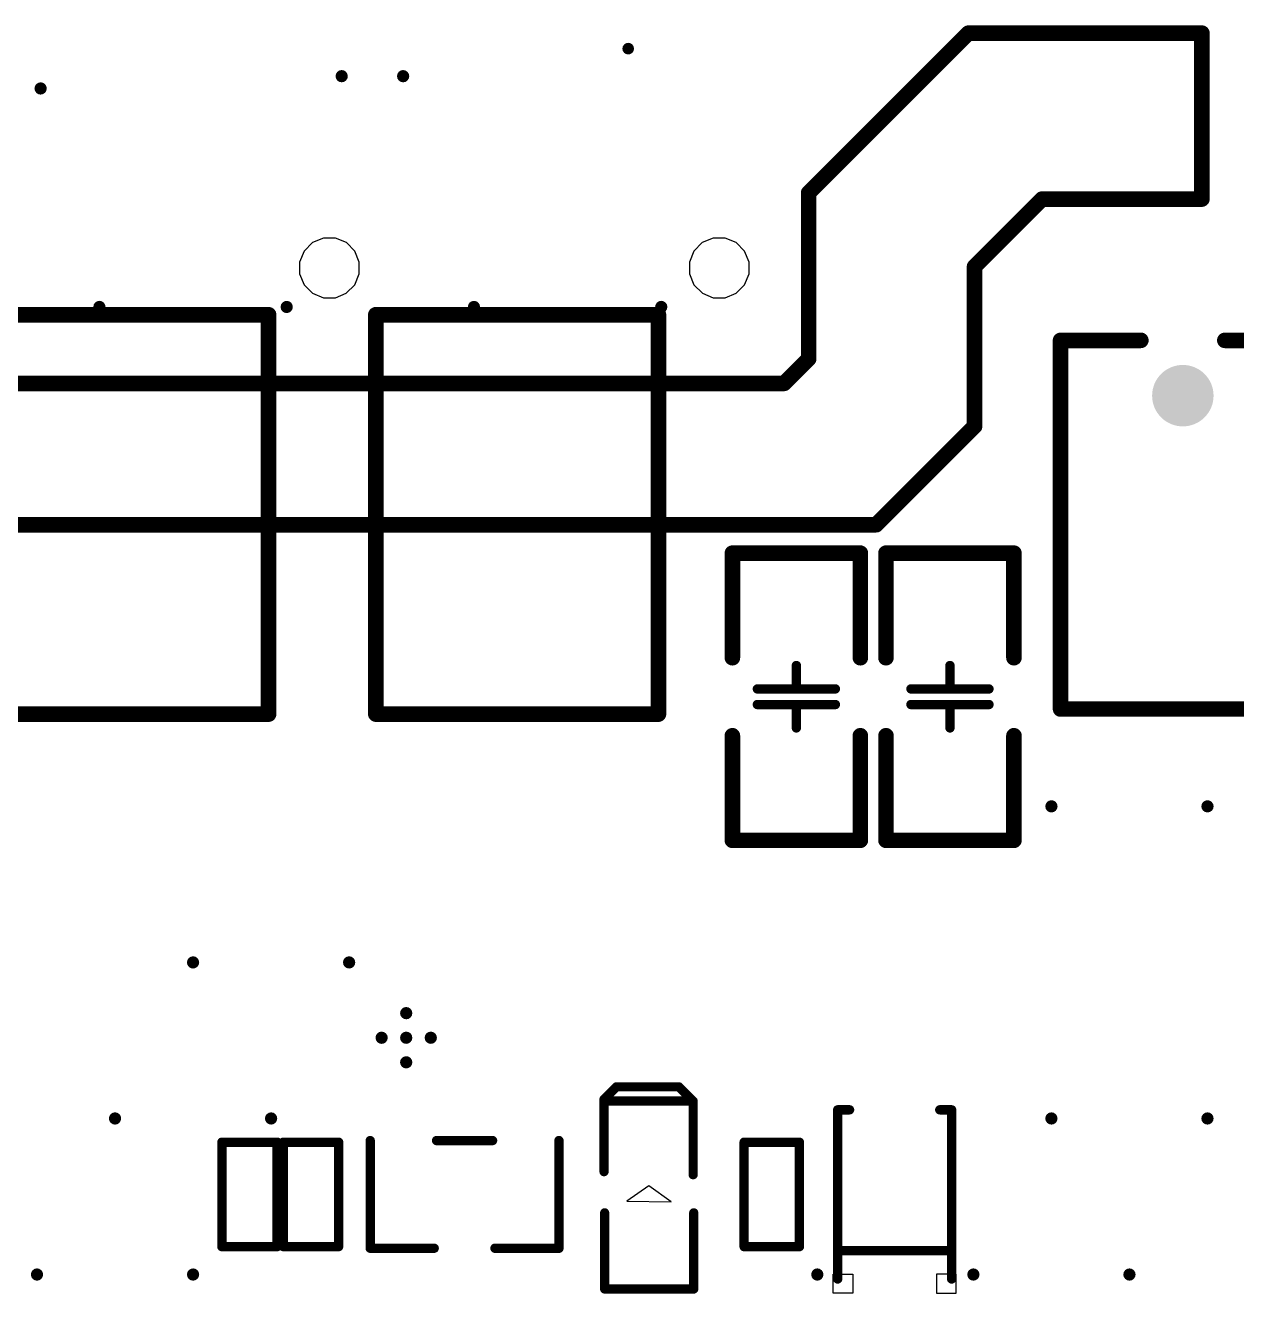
# Model space of a CAD drawing. Header units: millimetres. Extents: x 0 to 138, y -1 to 106.
# Drawn here: x 78.15 to 97.87, y 38.59 to 59.23 of the extents above; entities that cross this region are included whole.
import ezdxf

# ---------------------------------------------------------------- set-up
doc = ezdxf.new("R2010")
doc.units = ezdxf.units.MM
for name, color, linetype in [('KeepOutLayer', 6, 'Continuous'), ('PadHoleLayer', 156, 'Continuous'), ('TopOverlay', 2, 'Continuous'), ('ViaHoleLayer', 16, 'Continuous')]:
    doc.layers.add(name, color=color, linetype=linetype)

# ---------------------------------------------------------------- blocks, each defined once
blk = doc.blocks.new('C1206_24')
at = {"layer": 'TopOverlay'}
for points, const_width in [([(-2.33675682, 1.04144064), (-0.63495682, 1.04144064)], 0.254), ([(-2.33675682, 1.04144064), (-2.33675682, -1.04135936)], 0.254), ([(0.63504318, 1.04144064), (2.33684318, 1.04144064)], 0.254), ([(2.33684318, 1.04144064), (2.33684318, -1.04135936)], 0.254), ([(-0.12695682, 0.6350406399999999), (-0.12695682, -0.63495936)], 0.1524), ([(0.12704318, 0.6350406399999999), (0.12704318, -0.63495936)], 0.1524), ([(-0.50795682, 4.064e-05), (-0.12695682, 4.064e-05)], 0.1524), ([(0.12704318, 4.064e-05), (0.50804318, 4.064e-05)], 0.1524), ([(-2.33675682, -1.04135936), (-0.63495682, -1.04135936)], 0.254), ([(0.63504318, -1.04135936), (2.33684318, -1.04135936)], 0.254)]:
    blk.add_lwpolyline(points, dxfattribs=dict(at, const_width=const_width))
for points, const_width in [([(-2.40025682, 1.04144064, 1), (-2.27325682, 1.04144064, 1)], 0.127), ([(-2.40025682, 1.04144064, 1), (-2.27325682, 1.04144064, 1)], 0.127), ([(-0.69845682, 1.04144064, 1), (-0.57145682, 1.04144064, 1)], 0.127), ([(0.5715431799999999, 1.04144064, 1), (0.6985431799999999, 1.04144064, 1)], 0.127), ([(2.27334318, 1.04144064, 1), (2.40034318, 1.04144064, 1)], 0.127), ([(2.27334318, 1.04144064, 1), (2.40034318, 1.04144064, 1)], 0.127), ([(-0.16505682, 0.6350406399999999, 1), (-0.08885682, 0.6350406399999999, 1)], 0.0762), ([(0.08894318, 0.6350406399999999, 1), (0.16514318, 0.6350406399999999, 1)], 0.0762), ([(-0.54605682, 4.064e-05, 1), (-0.46985682, 4.064e-05, 1)], 0.0762), ([(-0.16505682, 4.064e-05, 1), (-0.08885682, 4.064e-05, 1)], 0.0762), ([(0.08894318, 4.064e-05, 1), (0.16514318, 4.064e-05, 1)], 0.0762), ([(0.46994318, 4.064e-05, 1), (0.54614318, 4.064e-05, 1)], 0.0762), ([(-0.16505682, -0.63495936, 1), (-0.08885682, -0.63495936, 1)], 0.0762), ([(0.08894318, -0.63495936, 1), (0.16514318, -0.63495936, 1)], 0.0762), ([(-2.40025682, -1.04135936, 1), (-2.27325682, -1.04135936, 1)], 0.127), ([(-2.40025682, -1.04135936, 1), (-2.27325682, -1.04135936, 1)], 0.127), ([(-0.69845682, -1.04135936, 1), (-0.57145682, -1.04135936, 1)], 0.127), ([(0.5715431799999999, -1.04135936, 1), (0.6985431799999999, -1.04135936, 1)], 0.127), ([(2.27334318, -1.04135936, 1), (2.40034318, -1.04135936, 1)], 0.127), ([(2.27334318, -1.04135936, 1), (2.40034318, -1.04135936, 1)], 0.127)]:
    blk.add_lwpolyline(points, format="xyb", close=True, dxfattribs=dict(at, const_width=const_width))
blk = doc.blocks.new('C1206_25')
at = {"layer": 'TopOverlay'}
for points, const_width in [([(-2.33675682, 1.04144064), (-0.63495682, 1.04144064)], 0.254), ([(-2.33675682, 1.04144064), (-2.33675682, -1.04135936)], 0.254), ([(0.63504318, 1.04144064), (2.33684318, 1.04144064)], 0.254), ([(2.33684318, 1.04144064), (2.33684318, -1.04135936)], 0.254), ([(-0.12695682, 0.6350406399999999), (-0.12695682, -0.63495936)], 0.1524), ([(0.12704318, 0.6350406399999999), (0.12704318, -0.63495936)], 0.1524), ([(-0.50795682, 4.064e-05), (-0.12695682, 4.064e-05)], 0.1524), ([(0.12704318, 4.064e-05), (0.50804318, 4.064e-05)], 0.1524), ([(-2.33675682, -1.04135936), (-0.63495682, -1.04135936)], 0.254), ([(0.63504318, -1.04135936), (2.33684318, -1.04135936)], 0.254)]:
    blk.add_lwpolyline(points, dxfattribs=dict(at, const_width=const_width))
for points, const_width in [([(-2.40025682, 1.04144064, 1), (-2.27325682, 1.04144064, 1)], 0.127), ([(-2.40025682, 1.04144064, 1), (-2.27325682, 1.04144064, 1)], 0.127), ([(-0.69845682, 1.04144064, 1), (-0.57145682, 1.04144064, 1)], 0.127), ([(0.5715431799999999, 1.04144064, 1), (0.6985431799999999, 1.04144064, 1)], 0.127), ([(2.27334318, 1.04144064, 1), (2.40034318, 1.04144064, 1)], 0.127), ([(2.27334318, 1.04144064, 1), (2.40034318, 1.04144064, 1)], 0.127), ([(-0.16505682, 0.6350406399999999, 1), (-0.08885682, 0.6350406399999999, 1)], 0.0762), ([(0.08894318, 0.6350406399999999, 1), (0.16514318, 0.6350406399999999, 1)], 0.0762), ([(-0.54605682, 4.064e-05, 1), (-0.46985682, 4.064e-05, 1)], 0.0762), ([(-0.16505682, 4.064e-05, 1), (-0.08885682, 4.064e-05, 1)], 0.0762), ([(0.08894318, 4.064e-05, 1), (0.16514318, 4.064e-05, 1)], 0.0762), ([(0.46994318, 4.064e-05, 1), (0.54614318, 4.064e-05, 1)], 0.0762), ([(-0.16505682, -0.63495936, 1), (-0.08885682, -0.63495936, 1)], 0.0762), ([(0.08894318, -0.63495936, 1), (0.16514318, -0.63495936, 1)], 0.0762), ([(-2.40025682, -1.04135936, 1), (-2.27325682, -1.04135936, 1)], 0.127), ([(-2.40025682, -1.04135936, 1), (-2.27325682, -1.04135936, 1)], 0.127), ([(-0.69845682, -1.04135936, 1), (-0.57145682, -1.04135936, 1)], 0.127), ([(0.5715431799999999, -1.04135936, 1), (0.6985431799999999, -1.04135936, 1)], 0.127), ([(2.27334318, -1.04135936, 1), (2.40034318, -1.04135936, 1)], 0.127), ([(2.27334318, -1.04135936, 1), (2.40034318, -1.04135936, 1)], 0.127)]:
    blk.add_lwpolyline(points, format="xyb", close=True, dxfattribs=dict(at, const_width=const_width))
blk = doc.blocks.new('SOP_4_L6_5_W4_6_P2_54_LS10_2_TL_50')
at = {"layer": 'TopOverlay'}
for p, q in [((-4.21166798, 3.71598698), (-4.34859176, 3.57959914)), ((-4.032999299999998, 3.78965206), (-4.21166798, 3.71598698)), ((-3.839738319999999, 3.7894006), (-4.032999299999998, 3.78965206)), ((-3.66126268, 3.715268159999999), (-3.839738319999999, 3.7894006)), ((-4.34859176, 3.57959914), (-4.42295534, 3.40122002)), ((-3.52469704, 3.57852218), (-3.66126268, 3.715268159999999)), ((-3.45079574, 3.39995002), (-3.52469704, 3.57852218)), ((-4.42295534, 3.40122002), (-4.42320934, 3.3045908)), ((-4.42320934, 3.3045908), (-4.423206799999999, 3.3045908)), ((-4.423206799999999, 3.3045908), (-4.423206799999999, 3.3020508)), ((-3.45079574, 3.20668904), (-3.45079574, 3.39995002)), ((-4.423206799999999, 3.3020508), (-4.42320934, 3.30204826)), ((-4.42320934, 3.30204826), (-4.42295534, 3.20541904)), ((-4.42295534, 3.20541904), (-4.34859176, 3.02703992)), ((-3.52469704, 3.02811688), (-3.45079574, 3.20668904)), ((-4.34859176, 3.02703992), (-4.21166798, 2.89065208)), ((-4.21166798, 2.89065208), (-4.032999299999998, 2.816987)), ((-3.839738319999999, 2.81723846), (-3.66126268, 2.8913709)), ((-3.66126268, 2.8913709), (-3.52469704, 3.02811688)), ((-4.032999299999998, 2.816987), (-3.839738319999999, 2.81723846))]:
    blk.add_line(p, q, dxfattribs=at)
at = {"layer": 'TopOverlay', "const_width": 0.254}
for points in [[(3.324885399999999, 2.3139654), (-3.175, 2.3139654)], [(-3.175, -2.2859492), (-3.175, 2.3139654)], [(3.324885399999999, -2.2859492), (3.324885399999999, 2.3139654)], [(3.324885399999999, -2.2859492), (-3.175, -2.2859492)]]:
    blk.add_lwpolyline(points, dxfattribs=at)
at = {"layer": 'TopOverlay', "const_width": 0.127}
for points in [[(-3.2385, 2.3139654, 1), (-3.1115, 2.3139654, 1)], [(-3.2385, 2.3139654, 1), (-3.1115, 2.3139654, 1)], [(3.2613854, 2.3139654, 1), (3.3883854, 2.3139654, 1)], [(3.2613854, 2.3139654, 1), (3.3883854, 2.3139654, 1)], [(-3.2385, -2.2859492, 1), (-3.1115, -2.2859492, 1)], [(-3.2385, -2.2859492, 1), (-3.1115, -2.2859492, 1)], [(3.2613854, -2.2859492, 1), (3.3883854, -2.2859492, 1)], [(3.2613854, -2.2859492, 1), (3.3883854, -2.2859492, 1)]]:
    blk.add_lwpolyline(points, format="xyb", close=True, dxfattribs=at)
blk = doc.blocks.new('SOP_4_L6_5_W4_6_P2_54_LS10_2_TL_51')
at = {"layer": 'TopOverlay'}
for p, q in [((-4.21166798, 3.71598698), (-4.34859176, 3.57959914)), ((-4.032999299999998, 3.78965206), (-4.21166798, 3.71598698)), ((-3.839738319999999, 3.7894006), (-4.032999299999998, 3.78965206)), ((-3.66126268, 3.715268159999999), (-3.839738319999999, 3.7894006)), ((-4.34859176, 3.57959914), (-4.42295534, 3.40122002)), ((-3.52469704, 3.57852218), (-3.66126268, 3.715268159999999)), ((-3.45079574, 3.39995002), (-3.52469704, 3.57852218)), ((-4.42295534, 3.40122002), (-4.42320934, 3.3045908)), ((-4.42320934, 3.3045908), (-4.423206799999999, 3.3045908)), ((-4.423206799999999, 3.3045908), (-4.423206799999999, 3.3020508)), ((-3.45079574, 3.20668904), (-3.45079574, 3.39995002)), ((-4.423206799999999, 3.3020508), (-4.42320934, 3.30204826)), ((-4.42320934, 3.30204826), (-4.42295534, 3.20541904)), ((-4.42295534, 3.20541904), (-4.34859176, 3.02703992)), ((-3.52469704, 3.02811688), (-3.45079574, 3.20668904)), ((-4.34859176, 3.02703992), (-4.21166798, 2.89065208)), ((-4.21166798, 2.89065208), (-4.032999299999998, 2.816987)), ((-3.839738319999999, 2.81723846), (-3.66126268, 2.8913709)), ((-3.66126268, 2.8913709), (-3.52469704, 3.02811688)), ((-4.032999299999998, 2.816987), (-3.839738319999999, 2.81723846))]:
    blk.add_line(p, q, dxfattribs=at)
at = {"layer": 'TopOverlay', "const_width": 0.254}
for points in [[(-3.175, -2.2859492), (-3.175, 2.3139654)], [(3.324885399999999, 2.3139654), (-3.175, 2.3139654)], [(3.324885399999999, -2.2859492), (3.324885399999999, 2.3139654)], [(3.324885399999999, -2.2859492), (-3.175, -2.2859492)]]:
    blk.add_lwpolyline(points, dxfattribs=at)
at = {"layer": 'TopOverlay', "const_width": 0.127}
for points in [[(-3.2385, 2.3139654, 1), (-3.1115, 2.3139654, 1)], [(-3.2385, 2.3139654, 1), (-3.1115, 2.3139654, 1)], [(3.2613854, 2.3139654, 1), (3.3883854, 2.3139654, 1)], [(3.2613854, 2.3139654, 1), (3.3883854, 2.3139654, 1)], [(-3.2385, -2.2859492, 1), (-3.1115, -2.2859492, 1)], [(-3.2385, -2.2859492, 1), (-3.1115, -2.2859492, 1)], [(3.2613854, -2.2859492, 1), (3.3883854, -2.2859492, 1)], [(3.2613854, -2.2859492, 1), (3.3883854, -2.2859492, 1)]]:
    blk.add_lwpolyline(points, format="xyb", close=True, dxfattribs=at)
blk = doc.blocks.new('PWRM_TH_BXXXXS_1W_57')
at = {"layer": 'PadHoleLayer'}
h = blk.add_hatch(color=156, dxfattribs=at)
edge = h.paths.add_edge_path()
edge.add_arc((-3.81, 0), 0.499999, 0, 360)
h = blk.add_hatch(color=156, dxfattribs=at)
edge = h.paths.add_edge_path()
edge.add_arc((-1.27, 0), 0.499999, 0, 360)
h = blk.add_hatch(color=156, dxfattribs=at)
edge = h.paths.add_edge_path()
edge.add_arc((1.27, 0), 0.499999, 0, 360)
h = blk.add_hatch(color=156, dxfattribs=at)
edge = h.paths.add_edge_path()
edge.add_arc((3.81, 0), 0.499999, 0, 360)
at = {"layer": 'TopOverlay', "const_width": 0.254}
for points in [[(5.799912200000001, 5.099862799999999), (-5.800140799999999, 5.099862799999999)], [(-5.800140799999999, 5.099862799999999), (-5.800140799999999, -0.9000998)], [(5.799912200000001, 5.099862799999999), (5.799912200000001, -0.9000998)], [(-4.941265199999999, -0.9000998), (-5.800140799999999, -0.9000998)], [(-1.9536664, -0.9000998), (-2.6789634, -0.9000998)], [(0.5863335999999999, -0.9000998), (-0.5865621999999999, -0.9000998)], [(0.3666236, -0.9000998), (-0.3668522, -0.9000998)], [(3.1263336, -0.9000998), (1.9534378, -0.9000998)], [(2.9066236, -0.9000998), (2.1731478, -0.9000998)], [(5.116169599999999, -0.9000998), (4.4934378, -0.9000998)], [(5.799912200000001, -0.9000998), (4.7131478, -0.9000998)]]:
    blk.add_lwpolyline(points, dxfattribs=at)
at = {"layer": 'TopOverlay'}
for points, const_width in [([(-5.8636408, 5.099862799999999, 1), (-5.7366408, 5.099862799999999, 1)], 0.127), ([(-5.8636408, 5.099862799999999, 1), (-5.7366408, 5.099862799999999, 1)], 0.127), ([(5.736412199999998, 5.099862799999999, 1), (5.863412199999999, 5.099862799999999, 1)], 0.127), ([(5.736412199999998, 5.099862799999999, 1), (5.863412199999999, 5.099862799999999, 1)], 0.127), ([(-5.8636408, -0.9000998, 1), (-5.7366408, -0.9000998, 1)], 0.127), ([(-5.8636408, -0.9000998, 1), (-5.7366408, -0.9000998, 1)], 0.127), ([(-5.0047652, -0.9000998, 1), (-4.8777652, -0.9000998, 1)], 0.127), ([(-2.7424634, -0.9000998, 1), (-2.6154634, -0.9000998, 1)], 0.127), ([(-2.0171664, -0.9000998, 1), (-1.8901664, -0.9000998, 1)], 0.127), ([(-0.6500621999999999, -0.9000998, 1), (-0.5230621999999999, -0.9000998, 1)], 0.127), ([(-0.4303522, -0.9000998, 1), (-0.3033522, -0.9000998, 1)], 0.127), ([(0.3031236, -0.9000998, 1), (0.4301236, -0.9000998, 1)], 0.127), ([(0.5228335999999999, -0.9000998, 1), (0.6498335999999999, -0.9000998, 1)], 0.127), ([(1.8899378, -0.9000998, 1), (2.0169378, -0.9000998, 1)], 0.127), ([(2.1096478, -0.9000998, 1), (2.2366478, -0.9000998, 1)], 0.127), ([(2.8431236, -0.9000998, 1), (2.9701236, -0.9000998, 1)], 0.127), ([(3.0628336, -0.9000998, 1), (3.1898336, -0.9000998, 1)], 0.127), ([(4.429937799999999, -0.9000998, 1), (4.5569378, -0.9000998, 1)], 0.127), ([(4.649647799999999, -0.9000998, 1), (4.776647799999999, -0.9000998, 1)], 0.127), ([(5.0526696, -0.9000998, 1), (5.1796696, -0.9000998, 1)], 0.127), ([(5.736412199999998, -0.9000998, 1), (5.863412199999999, -0.9000998, 1)], 0.127), ([(5.736412199999998, -0.9000998, 1), (5.863412199999999, -0.9000998, 1)], 0.127), ([(-4.860086799999999, -1.4801088, 1), (-5.2598828, -1.4801088, 1)], 0.3999992), ([(-5.3598826, -1.4801088, 1), (-5.159883, -1.4801088, 1)], 0.1999996), ([(-4.960086599999999, -1.4801088, 1), (-4.760087, -1.4801088, 1)], 0.1999996)]:
    blk.add_lwpolyline(points, format="xyb", close=True, dxfattribs=dict(at, const_width=const_width))
blk = doc.blocks.new('R0402_61')
at = {"layer": 'TopOverlay', "const_width": 0.1524}
for points in [[(-0.84987638, 0.4499584599999999), (-0.84987638, -0.44987718)], [(-0.84987638, 0.4499584599999999), (-0.25395682, 0.4499584599999999)], [(-0.25395682, 0.4499584599999999), (0.84996274, 0.4499584599999999)], [(0.84996274, 0.4499584599999999), (0.84996274, -0.45003974)], [(-0.84987638, -0.44987718), (-0.84971382, -0.45003974)], [(-0.84987638, -0.44987718), (-0.25395682, -0.44987718)], [(-0.25395682, -0.44987718), (0.84996274, -0.44987718)]]:
    blk.add_lwpolyline(points, dxfattribs=at)
at = {"layer": 'TopOverlay', "const_width": 0.0762}
for points in [[(-0.88797638, 0.4499584599999999, 1), (-0.81177638, 0.4499584599999999, 1)], [(-0.88797638, 0.4499584599999999, 1), (-0.81177638, 0.4499584599999999, 1)], [(-0.29205682, 0.4499584599999999, 1), (-0.21585682, 0.4499584599999999, 1)], [(-0.29205682, 0.4499584599999999, 1), (-0.21585682, 0.4499584599999999, 1)], [(0.81186274, 0.4499584599999999, 1), (0.8880627399999999, 0.4499584599999999, 1)], [(0.81186274, 0.4499584599999999, 1), (0.8880627399999999, 0.4499584599999999, 1)], [(-0.88797638, -0.44987718, 1), (-0.81177638, -0.44987718, 1)], [(-0.88797638, -0.44987718, 1), (-0.81177638, -0.44987718, 1)], [(-0.88797638, -0.44987718, 1), (-0.81177638, -0.44987718, 1)], [(-0.88781382, -0.45003974, 1), (-0.8116138199999999, -0.45003974, 1)], [(-0.29205682, -0.44987718, 1), (-0.21585682, -0.44987718, 1)], [(-0.29205682, -0.44987718, 1), (-0.21585682, -0.44987718, 1)], [(0.81186274, -0.44987718, 1), (0.8880627399999999, -0.44987718, 1)], [(0.81186274, -0.45003974, 1), (0.8880627399999999, -0.45003974, 1)]]:
    blk.add_lwpolyline(points, format="xyb", close=True, dxfattribs=at)
blk = doc.blocks.new('R0402_63')
at = {"layer": 'TopOverlay', "const_width": 0.1524}
for points in [[(-0.84987638, 0.4499584599999999), (-0.84987638, -0.44987718)], [(-0.84987638, 0.4499584599999999), (-0.25395682, 0.4499584599999999)], [(-0.25395682, 0.4499584599999999), (0.84996274, 0.4499584599999999)], [(0.84996274, 0.4499584599999999), (0.84996274, -0.45003974)], [(-0.84987638, -0.44987718), (-0.84971382, -0.45003974)], [(-0.84987638, -0.44987718), (-0.25395682, -0.44987718)], [(-0.25395682, -0.44987718), (0.84996274, -0.44987718)]]:
    blk.add_lwpolyline(points, dxfattribs=at)
at = {"layer": 'TopOverlay', "const_width": 0.0762}
for points in [[(-0.88797638, 0.4499584599999999, 1), (-0.81177638, 0.4499584599999999, 1)], [(-0.88797638, 0.4499584599999999, 1), (-0.81177638, 0.4499584599999999, 1)], [(-0.29205682, 0.4499584599999999, 1), (-0.21585682, 0.4499584599999999, 1)], [(-0.29205682, 0.4499584599999999, 1), (-0.21585682, 0.4499584599999999, 1)], [(0.81186274, 0.4499584599999999, 1), (0.8880627399999999, 0.4499584599999999, 1)], [(0.81186274, 0.4499584599999999, 1), (0.8880627399999999, 0.4499584599999999, 1)], [(-0.88797638, -0.44987718, 1), (-0.81177638, -0.44987718, 1)], [(-0.88797638, -0.44987718, 1), (-0.81177638, -0.44987718, 1)], [(-0.88797638, -0.44987718, 1), (-0.81177638, -0.44987718, 1)], [(-0.88781382, -0.45003974, 1), (-0.8116138199999999, -0.45003974, 1)], [(-0.29205682, -0.44987718, 1), (-0.21585682, -0.44987718, 1)], [(-0.29205682, -0.44987718, 1), (-0.21585682, -0.44987718, 1)], [(0.81186274, -0.44987718, 1), (0.8880627399999999, -0.44987718, 1)], [(0.81186274, -0.45003974, 1), (0.8880627399999999, -0.45003974, 1)]]:
    blk.add_lwpolyline(points, format="xyb", close=True, dxfattribs=at)
blk = doc.blocks.new('R0402_67')
at = {"layer": 'TopOverlay', "const_width": 0.1524}
for points in [[(-0.84987638, -0.44987718), (-0.84987638, 0.4499584599999999)], [(-0.25395682, 0.4499584599999999), (-0.84987638, 0.4499584599999999)], [(0.84996274, 0.4499584599999999), (-0.25395682, 0.4499584599999999)], [(0.84996274, -0.45003974), (0.84996274, 0.4499584599999999)], [(-0.84971382, -0.45003974), (-0.84987638, -0.44987718)], [(-0.25395682, -0.44987718), (-0.84987638, -0.44987718)], [(0.84996274, -0.44987718), (-0.25395682, -0.44987718)]]:
    blk.add_lwpolyline(points, dxfattribs=at)
at = {"layer": 'TopOverlay', "const_width": 0.0762}
for points in [[(-0.88797638, 0.4499584599999999, 1), (-0.81177638, 0.4499584599999999, 1)], [(-0.88797638, 0.4499584599999999, 1), (-0.81177638, 0.4499584599999999, 1)], [(-0.29205682, 0.4499584599999999, 1), (-0.21585682, 0.4499584599999999, 1)], [(-0.29205682, 0.4499584599999999, 1), (-0.21585682, 0.4499584599999999, 1)], [(0.81186274, 0.4499584599999999, 1), (0.8880627399999999, 0.4499584599999999, 1)], [(0.81186274, 0.4499584599999999, 1), (0.8880627399999999, 0.4499584599999999, 1)], [(-0.88797638, -0.44987718, 1), (-0.81177638, -0.44987718, 1)], [(-0.88797638, -0.44987718, 1), (-0.81177638, -0.44987718, 1)], [(-0.88797638, -0.44987718, 1), (-0.81177638, -0.44987718, 1)], [(-0.88781382, -0.45003974, 1), (-0.8116138199999999, -0.45003974, 1)], [(-0.29205682, -0.44987718, 1), (-0.21585682, -0.44987718, 1)], [(-0.29205682, -0.44987718, 1), (-0.21585682, -0.44987718, 1)], [(0.81186274, -0.44987718, 1), (0.8880627399999999, -0.44987718, 1)], [(0.81186274, -0.45003974, 1), (0.8880627399999999, -0.45003974, 1)]]:
    blk.add_lwpolyline(points, format="xyb", close=True, dxfattribs=at)
blk = doc.blocks.new('SOT_23_3_L2_9_W1_6_P1_90_LS2_8_BR_94')
at = {"layer": 'TopOverlay', "const_width": 0.1524}
for points in [[(-0.8761983999999999, 1.536192), (0.8761983999999999, 1.536192)], [(-0.8761983999999999, 1.536192), (-0.8761983999999999, 0.4945887999999999)], [(0.8761983999999999, 0.4553965999999999), (0.8761983999999999, -0.4553965999999999)], [(-0.8761983999999999, -0.4945887999999999), (-0.8761983999999999, -1.536192)], [(-0.8761983999999999, -1.536192), (0.8761983999999999, -1.536192)]]:
    blk.add_lwpolyline(points, dxfattribs=at)
at = {"layer": 'TopOverlay', "const_width": 0.0762}
for points in [[(-0.9142984000000001, 1.536192, 1), (-0.8380983999999999, 1.536192, 1)], [(-0.9142984000000001, 1.536192, 1), (-0.8380983999999999, 1.536192, 1)], [(0.8380983999999999, 1.536192, 1), (0.9142984000000001, 1.536192, 1)], [(-0.9142984000000001, 0.4945887999999999, 1), (-0.8380983999999999, 0.4945887999999999, 1)], [(0.8380983999999999, 0.4553965999999999, 1), (0.9142984000000001, 0.4553965999999999, 1)], [(0.8380983999999999, -0.4553965999999999, 1), (0.9142984000000001, -0.4553965999999999, 1)], [(-0.9142984000000001, -0.4945887999999999, 1), (-0.8380983999999999, -0.4945887999999999, 1)], [(-0.9142984000000001, -1.536192, 1), (-0.8380983999999999, -1.536192, 1)], [(-0.9142984000000001, -1.536192, 1), (-0.8380983999999999, -1.536192, 1)], [(0.8380983999999999, -1.536192, 1), (0.9142984000000001, -1.536192, 1)]]:
    blk.add_lwpolyline(points, format="xyb", close=True, dxfattribs=at)
blk = doc.blocks.new('SOD_123_L2_7_W1_6_LS3_8_RD_116')
at = {"layer": 'TopOverlay'}
for p, q in [((-1.60528, 0.6832600000000001), (-1.60528, 1.0033)), ((-1.60528, 1.0033), (-1.30048, 1.0033)), ((-1.30048, 1.0033), (-1.30048, 1.0033)), ((-1.30048, 1.0033), (-1.30048, 0.6832600000000001)), ((-1.30048, 0.6832600000000001), (-1.60528, 0.6832600000000001)), ((-1.30048, -0.6832600000000001), (-1.60528, -0.6832600000000001)), ((-1.60528, -0.6832600000000001), (-1.60528, -1.0033)), ((-1.30048, -1.0033), (-1.30048, -0.6832600000000001)), ((-1.60528, -1.0033), (-1.30048, -1.0033)), ((-1.30048, -1.0033), (-1.30048, -1.0033))]:
    blk.add_line(p, q, dxfattribs=at)
at = {"layer": 'TopOverlay', "const_width": 0.1524}
for points in [[(-1.37668, 0.9271), (1.37668, 0.9271)], [(-0.91694, 0.8763000000000001), (-0.91694, -0.8763000000000001)], [(1.37668, 0.9271), (1.37668, 0.7340599999999999)], [(1.37668, -0.7340599999999999), (1.37668, -0.9271)], [(-1.37668, -0.9271), (1.37668, -0.9271)]]:
    blk.add_lwpolyline(points, dxfattribs=at)
at = {"layer": 'TopOverlay', "const_width": 0.0762}
for points in [[(-1.41478, 0.9271, 1), (-1.33858, 0.9271, 1)], [(-0.95504, 0.8763000000000001, 1), (-0.87884, 0.8763000000000001, 1)], [(1.33858, 0.9271, 1), (1.41478, 0.9271, 1)], [(1.33858, 0.9271, 1), (1.41478, 0.9271, 1)], [(1.33858, 0.7340599999999999, 1), (1.41478, 0.7340599999999999, 1)], [(-0.95504, -0.8763000000000001, 1), (-0.87884, -0.8763000000000001, 1)], [(1.33858, -0.7340599999999999, 1), (1.41478, -0.7340599999999999, 1)], [(-1.41478, -0.9271, 1), (-1.33858, -0.9271, 1)], [(1.33858, -0.9271, 1), (1.41478, -0.9271, 1)], [(1.33858, -0.9271, 1), (1.41478, -0.9271, 1)]]:
    blk.add_lwpolyline(points, format="xyb", close=True, dxfattribs=at)
blk = doc.blocks.new('LED0603_RED_117')
at = {"layer": 'TopOverlay'}
for p, q in [((-0.1099185, 0.3599942), (-0.1199769, -0.359918)), ((0.1400175, 7.62e-05), (-0.1099185, 0.3599942)), ((-0.1199769, -0.359918), (0.1400175, 7.62e-05))]:
    blk.add_line(p, q, dxfattribs=at)
at = {"layer": 'TopOverlay', "const_width": 0.1500124}
for points in [[(-1.5399131, 0.7199884), (-1.5399131, -0.729996)], [(-1.5399131, 0.7199884), (-0.2999105, 0.7199884)], [(0.3700907, 0.729996), (1.5200757, 0.729996)], [(1.5200757, 0.729996), (1.5200757, -0.7199884)], [(1.5200757, 0.729996), (1.5500985, 0.729996)], [(1.5500985, 0.729996), (1.7500981, 0.5299963999999999)], [(1.7500981, 0.5299963999999999), (1.7500981, -0.4899914000000001)], [(1.7200753, -0.5199888), (1.5200757, -0.7199884)], [(1.7500981, -0.4899914000000001), (1.7200753, -0.5199888)], [(-1.5399131, -0.729996), (-0.2999105, -0.729996)], [(0.3200781, -0.7199884), (1.5200757, -0.7199884)]]:
    blk.add_lwpolyline(points, dxfattribs=at)
at = {"layer": 'TopOverlay', "const_width": 0.0750062}
for points in [[(-1.5774162, 0.7199884, 1), (-1.50241, 0.7199884, 1)], [(-1.5774162, 0.7199884, 1), (-1.50241, 0.7199884, 1)], [(-0.3374136, 0.7199884, 1), (-0.2624074, 0.7199884, 1)], [(0.3325876, 0.729996, 1), (0.4075938, 0.729996, 1)], [(1.4825726, 0.729996, 1), (1.5575788, 0.729996, 1)], [(1.4825726, 0.729996, 1), (1.5575788, 0.729996, 1)], [(1.4825726, 0.729996, 1), (1.5575788, 0.729996, 1)], [(1.5125954, 0.729996, 1), (1.5876016, 0.729996, 1)], [(1.5125954, 0.729996, 1), (1.5876016, 0.729996, 1)], [(1.712595, 0.5299963999999999, 1), (1.7876012, 0.5299963999999999, 1)], [(1.712595, 0.5299963999999999, 1), (1.7876012, 0.5299963999999999, 1)], [(1.6825722, -0.5199888, 1), (1.7575784, -0.5199888, 1)], [(1.6825722, -0.5199888, 1), (1.7575784, -0.5199888, 1)], [(1.712595, -0.4899914000000001, 1), (1.7876012, -0.4899914000000001, 1)], [(1.712595, -0.4899914000000001, 1), (1.7876012, -0.4899914000000001, 1)], [(-1.5774162, -0.729996, 1), (-1.50241, -0.729996, 1)], [(-1.5774162, -0.729996, 1), (-1.50241, -0.729996, 1)], [(-0.3374136, -0.729996, 1), (-0.2624074, -0.729996, 1)], [(0.282575, -0.7199884, 1), (0.3575812, -0.7199884, 1)], [(1.4825726, -0.7199884, 1), (1.5575788, -0.7199884, 1)], [(1.4825726, -0.7199884, 1), (1.5575788, -0.7199884, 1)], [(1.4825726, -0.7199884, 1), (1.5575788, -0.7199884, 1)]]:
    blk.add_lwpolyline(points, format="xyb", close=True, dxfattribs=at)

msp = doc.modelspace()

# ---------------------------------------------------------------- hatches: boundary and pattern name
at = {"layer": 'ViaHoleLayer'}
h = msp.add_hatch(color=16, dxfattribs=at)
edge = h.paths.add_edge_path()
edge.add_arc((87.96316671999998, 58.84807382), 0.09525, 0, 360)
h = msp.add_hatch(color=16, dxfattribs=at)
edge = h.paths.add_edge_path()
edge.add_arc((83.30000104, 58.40000258), 0.0999998, 0, 360)
h = msp.add_hatch(color=16, dxfattribs=at)
edge = h.paths.add_edge_path()
edge.add_arc((84.30000158, 58.40000258), 0.0999998, 0, 360)
h = msp.add_hatch(color=16, dxfattribs=at)
edge = h.paths.add_edge_path()
edge.add_arc((78.40000321999999, 58.20000297999999), 0.0999998, 0, 360)
h = msp.add_hatch(color=16, dxfattribs=at)
edge = h.paths.add_edge_path()
edge.add_arc((79.35699901999998, 54.64400043999999), 0.0999998, 0, 360)
h = msp.add_hatch(color=16, dxfattribs=at)
edge = h.paths.add_edge_path()
edge.add_arc((82.40499901999998, 54.64400043999999), 0.0999998, 0, 360)
h = msp.add_hatch(color=16, dxfattribs=at)
edge = h.paths.add_edge_path()
edge.add_arc((85.45299902, 54.64400043999999), 0.0999998, 0, 360)
h = msp.add_hatch(color=16, dxfattribs=at)
edge = h.paths.add_edge_path()
edge.add_arc((88.50099902, 54.64400043999999), 0.0999998, 0, 360)
h = msp.add_hatch(color=16, dxfattribs=at)
edge = h.paths.add_edge_path()
edge.add_arc((94.85099902, 46.51600044), 0.0999998, 0, 360)
h = msp.add_hatch(color=16, dxfattribs=at)
edge = h.paths.add_edge_path()
edge.add_arc((97.39099902, 46.51600044), 0.0999998, 0, 360)
h = msp.add_hatch(color=16, dxfattribs=at)
edge = h.paths.add_edge_path()
edge.add_arc((80.88099901999998, 43.97600043999999), 0.0999998, 0, 360)
h = msp.add_hatch(color=16, dxfattribs=at)
edge = h.paths.add_edge_path()
edge.add_arc((83.42099902, 43.97600043999999), 0.0999998, 0, 360)
h = msp.add_hatch(color=16, dxfattribs=at)
edge = h.paths.add_edge_path()
edge.add_arc((84.34998878, 43.14998989999999), 0.0999998, 0, 360)
h = msp.add_hatch(color=16, dxfattribs=at)
edge = h.paths.add_edge_path()
edge.add_arc((83.94998958, 42.7499907), 0.0999998, 0, 360)
h = msp.add_hatch(color=16, dxfattribs=at)
edge = h.paths.add_edge_path()
edge.add_arc((84.34998878, 42.7499907), 0.0999998, 0, 360)
h = msp.add_hatch(color=16, dxfattribs=at)
edge = h.paths.add_edge_path()
edge.add_arc((84.74998798, 42.7499907), 0.0999998, 0, 360)
h = msp.add_hatch(color=16, dxfattribs=at)
edge = h.paths.add_edge_path()
edge.add_arc((84.34998878, 42.34999149999999), 0.0999998, 0, 360)
h = msp.add_hatch(color=16, dxfattribs=at)
edge = h.paths.add_edge_path()
edge.add_arc((79.61099902, 41.43600044), 0.0999998, 0, 360)
h = msp.add_hatch(color=16, dxfattribs=at)
edge = h.paths.add_edge_path()
edge.add_arc((82.15099902, 41.43600044), 0.0999998, 0, 360)
h = msp.add_hatch(color=16, dxfattribs=at)
edge = h.paths.add_edge_path()
edge.add_arc((94.85099902, 41.43600044), 0.0999998, 0, 360)
h = msp.add_hatch(color=16, dxfattribs=at)
edge = h.paths.add_edge_path()
edge.add_arc((97.39099902, 41.43600044), 0.0999998, 0, 360)
h = msp.add_hatch(color=16, dxfattribs=at)
edge = h.paths.add_edge_path()
edge.add_arc((78.34099902, 38.89600043999999), 0.0999998, 0, 360)
h = msp.add_hatch(color=16, dxfattribs=at)
edge = h.paths.add_edge_path()
edge.add_arc((80.88099901999998, 38.89600043999999), 0.0999998, 0, 360)
h = msp.add_hatch(color=16, dxfattribs=at)
edge = h.paths.add_edge_path()
edge.add_arc((91.04099902, 38.89600043999999), 0.0999998, 0, 360)
h = msp.add_hatch(color=16, dxfattribs=at)
edge = h.paths.add_edge_path()
edge.add_arc((93.58099902, 38.89600043999999), 0.0999998, 0, 360)
h = msp.add_hatch(color=16, dxfattribs=at)
edge = h.paths.add_edge_path()
edge.add_arc((96.12099902, 38.89600043999999), 0.0999998, 0, 360)

# ---------------------------------------------------------------- linework, layer by layer
at = {"layer": 'KeepOutLayer', "const_width": 0.254}
for points in [[(90.90000108, 56.50000129999999), (93.50000096, 59.10000118)], [(93.50000096, 59.10000118), (97.30000352, 59.10000118)], [(97.30000352, 56.39999895999999), (97.30000352, 59.10000118)], [(90.90000108, 53.80000162), (90.90000108, 56.50000129999999)], [(93.60000076, 55.30000115999999), (94.69999856, 56.39999895999999)], [(94.69999856, 56.39999895999999), (97.30000352, 56.39999895999999)], [(93.60000076, 52.70000128), (93.60000076, 55.30000115999999)], [(90.49999934, 53.39999988), (90.90000108, 53.80000162)], [(52.80000107999999, 53.39999988), (90.49999934, 53.39999988)], [(93.19999902, 52.29999954), (93.60000076, 52.70000128)], [(92.39999808, 51.4999986), (93.19999902, 52.29999954)], [(91.99999888, 51.09999939999999), (92.39999808, 51.4999986)], [(53.89999888, 51.09999939999999), (91.99999888, 51.09999939999999)]]:
    msp.add_lwpolyline(points, dxfattribs=at)
at = {"layer": 'KeepOutLayer', "const_width": 0.127}
for points in [[(93.43650096, 59.10000118, 1), (93.56350095999998, 59.10000118, 1)], [(93.43650096, 59.10000118, 1), (93.56350095999998, 59.10000118, 1)], [(97.23650352, 59.10000118, 1), (97.36350352, 59.10000118, 1)], [(97.23650352, 59.10000118, 1), (97.36350352, 59.10000118, 1)], [(90.83650108, 56.50000129999999, 1), (90.96350108, 56.50000129999999, 1)], [(90.83650108, 56.50000129999999, 1), (90.96350108, 56.50000129999999, 1)], [(94.63649856, 56.39999895999999, 1), (94.76349856, 56.39999895999999, 1)], [(94.63649856, 56.39999895999999, 1), (94.76349856, 56.39999895999999, 1)], [(97.23650352, 56.39999895999999, 1), (97.36350352, 56.39999895999999, 1)], [(97.23650352, 56.39999895999999, 1), (97.36350352, 56.39999895999999, 1)], [(93.53650076, 55.30000115999999, 1), (93.66350076, 55.30000115999999, 1)], [(93.53650076, 55.30000115999999, 1), (93.66350076, 55.30000115999999, 1)], [(90.83650108, 53.80000162, 1), (90.96350108, 53.80000162, 1)], [(90.83650108, 53.80000162, 1), (90.96350108, 53.80000162, 1)], [(90.43649934, 53.39999988, 1), (90.56349934, 53.39999988, 1)], [(90.43649934, 53.39999988, 1), (90.56349934, 53.39999988, 1)], [(93.53650076, 52.70000128, 1), (93.66350076, 52.70000128, 1)], [(93.53650076, 52.70000128, 1), (93.66350076, 52.70000128, 1)], [(93.13649902, 52.29999954, 1), (93.26349902, 52.29999954, 1)], [(93.13649902, 52.29999954, 1), (93.26349902, 52.29999954, 1)], [(92.33649807999998, 51.4999986, 1), (92.46349808, 51.4999986, 1)], [(92.33649807999998, 51.4999986, 1), (92.46349808, 51.4999986, 1)], [(91.93649888, 51.09999939999999, 1), (92.06349888, 51.09999939999999, 1)], [(91.93649888, 51.09999939999999, 1), (92.06349888, 51.09999939999999, 1)]]:
    msp.add_lwpolyline(points, format="xyb", close=True, dxfattribs=at)

# ---------------------------------------------------------------- block references
for name, p, rotation in [('SOP_4_L6_5_W4_6_P2_54_LS10_2_TL_51', (79.7966781, 51.34200044), 270), ('SOP_4_L6_5_W4_6_P2_54_LS10_2_TL_50', (86.1415981, 51.34200044), 270), ('PWRM_TH_BXXXXS_1W_57', (100.79999906, 53.20000027999999), 180), ('C1206_25', (90.70000148, 48.29999738), 90), ('C1206_24', (93.19999902, 48.29999992), 90), ('LED0603_RED_117', (88.29999866, 40.20000088), 90), ('SOD_123_L2_7_W1_6_LS3_8_RD_116', (92.29999828, 40.20000088), 90), ('R0402_63', (81.79999896, 40.20000088), 90), ('R0402_61', (82.7999995, 40.20000088), 90), ('SOT_23_3_L2_9_W1_6_P1_90_LS2_8_BR_94', (85.29999957999998, 40.20000088), 90), ('R0402_67', (90.29999974, 40.20000088), 270)]:
    msp.add_blockref(name, p, dxfattribs=dict(rotation=rotation))

doc.saveas('drawing.dxf')
